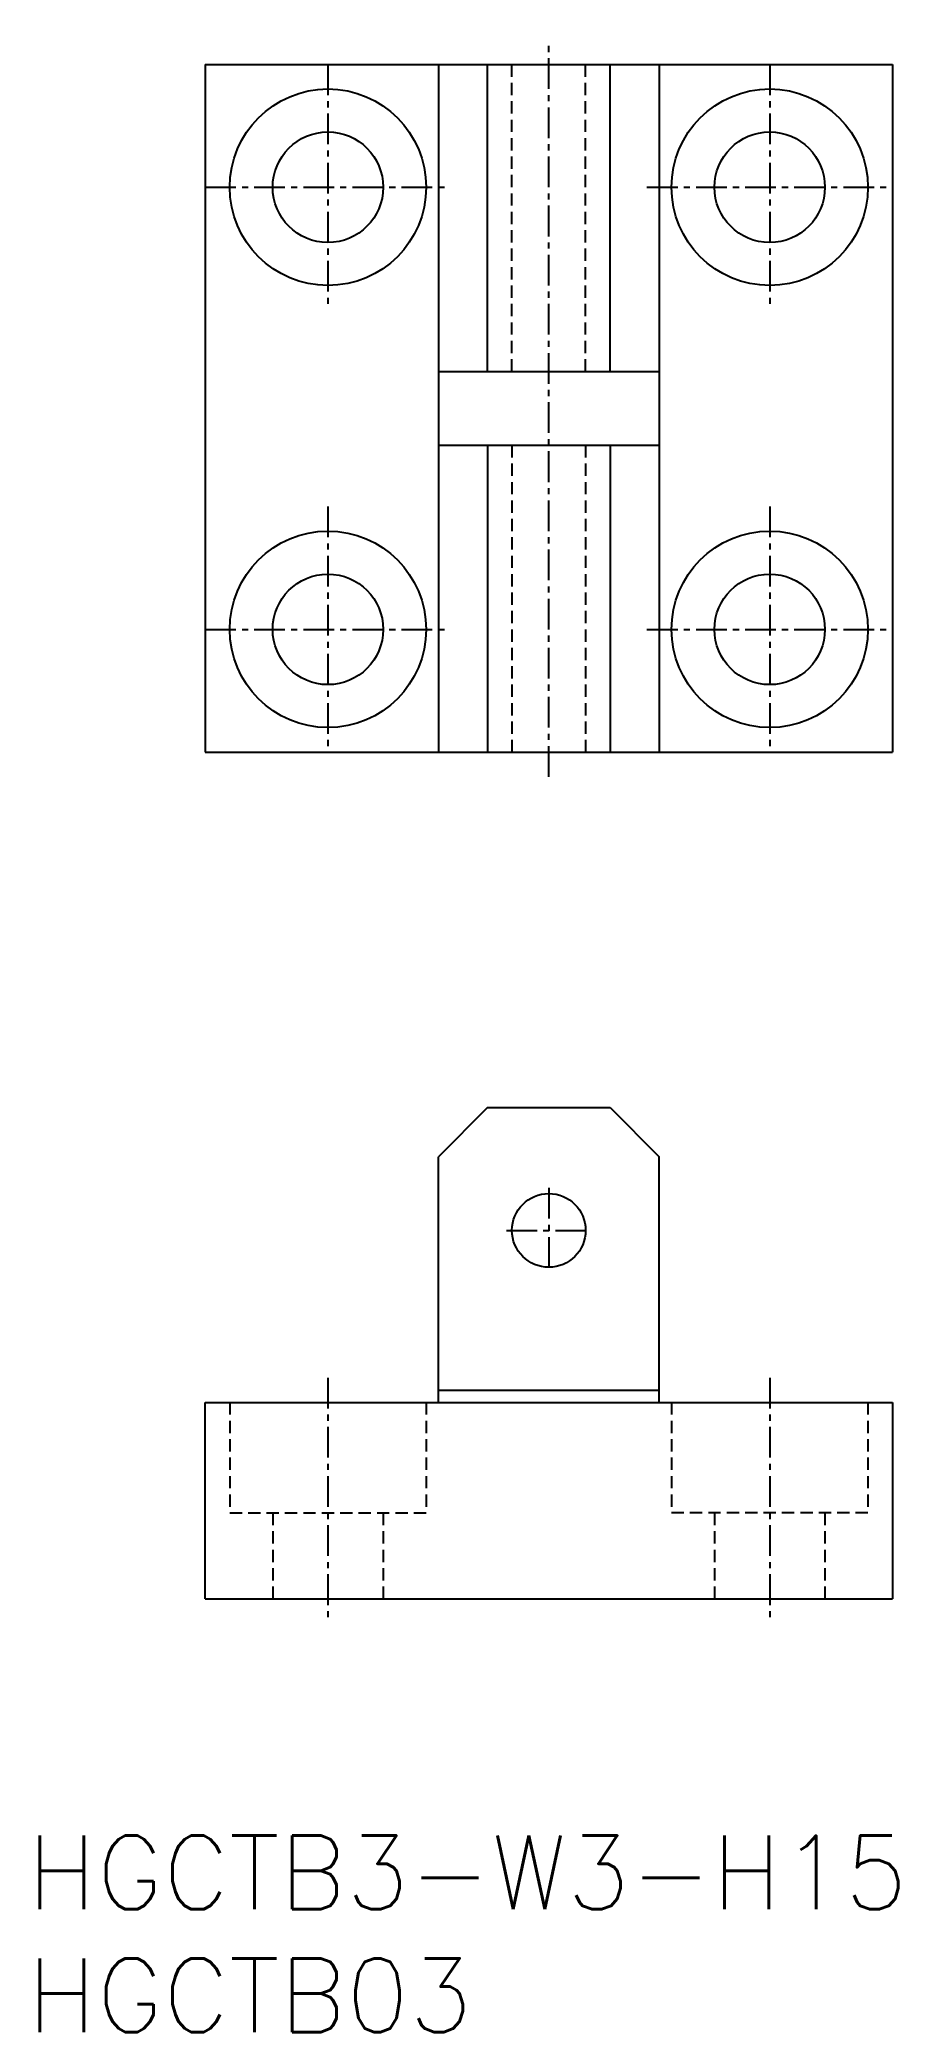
# Model space of a CAD drawing. Extents: x 129.7 to 164.6, y 52.7 to 133.8.
import ezdxf
from ezdxf.enums import TextEntityAlignment as Align

# ---------------------------------------------------------------- set-up
doc = ezdxf.new("R2010")
doc.units = 0
doc.linetypes.add('CENTER', pattern=[2, 1.25, -0.25, 0.25, -0.25])
doc.linetypes.add('DASHED', pattern=[0.75, 0.5, -0.25])
doc.layers.get('0').update_dxf_attribs({"linetype": 'CONTINUOUS'})
doc.layers.add('CENTER', color=1, linetype='CENTER')
doc.styles.get("Standard").update_dxf_attribs({"font": 'txt.shx', "bigfont": 'extfont.shx'})

msp = doc.modelspace()

# ---------------------------------------------------------------- linework, layer by layer
at = {"color": 7, "linetype": 'CONTINUOUS'}
for p, q in [((136.411, 132.786), (136.411, 104.786)), ((136.411, 132.786), (164.411, 132.786)), ((145.911, 132.786), (145.911, 104.786)), ((147.911, 120.286), (147.911, 132.786)), ((152.911, 120.286), (152.911, 132.786)), ((154.911, 132.786), (154.911, 104.786)), ((164.411, 132.786), (164.411, 104.786)), ((145.911, 120.286), (154.911, 120.286)), ((145.911, 117.286), (154.911, 117.286)), ((147.911, 117.286), (147.911, 104.786)), ((152.911, 117.286), (152.911, 104.786)), ((136.411, 104.786), (164.411, 104.786)), ((147.911, 90.319), (145.911, 88.319)), ((147.911, 90.319), (152.911, 90.319)), ((152.911, 90.319), (154.911, 88.319)), ((145.911, 78.319), (145.911, 88.319)), ((154.911, 78.319), (154.911, 88.319)), ((145.911, 78.819), (154.911, 78.819)), ((136.411, 70.319), (136.411, 78.319)), ((136.411, 78.319), (164.411, 78.319)), ((164.411, 78.319), (164.411, 70.319)), ((136.411, 70.319), (164.411, 70.319))]:
    msp.add_line(p, q, dxfattribs=at)
at = {"color": 3, "linetype": 'DASHED'}
for p, q in [((148.911, 120.286), (148.911, 132.786)), ((151.911, 120.286), (151.911, 132.786)), ((148.911, 117.286), (148.911, 104.786)), ((151.911, 117.286), (151.911, 104.786)), ((137.411, 78.319), (137.411, 73.819)), ((145.411, 78.319), (145.411, 73.819)), ((155.411, 78.319), (155.411, 73.819)), ((163.411, 78.319), (163.411, 73.819)), ((137.411, 73.819), (145.411, 73.819)), ((139.161, 73.819), (139.161, 70.319)), ((143.661, 73.819), (143.661, 70.319)), ((163.411, 73.819), (155.411, 73.819)), ((157.161, 73.819), (157.161, 70.319)), ((161.661, 73.819), (161.661, 70.319))]:
    msp.add_line(p, q, dxfattribs=at)
at = {"color": 7, "linetype": 'CONTINUOUS'}
for centre, radius in [((141.411, 127.786), 4), ((159.411, 127.786), 4), ((141.411, 127.786), 2.25), ((159.411, 127.786), 2.25), ((141.411, 109.786), 4), ((159.411, 109.786), 4), ((141.411, 109.786), 2.25), ((159.411, 109.786), 2.25), ((150.411, 85.319), 1.5)]:
    msp.add_circle(centre, radius, dxfattribs=at)
at = {"layer": 'CENTER', "color": 1, "linetype": 'CENTER'}
for p, q in [((150.411, 103.786), (150.411, 133.786)), ((141.411, 132.786), (141.411, 122.786)), ((159.411, 132.786), (159.411, 122.786)), ((136.411, 127.786), (146.411, 127.786)), ((154.411, 127.786), (164.411, 127.786)), ((141.411, 114.786), (141.411, 104.786)), ((159.411, 114.786), (159.411, 104.786)), ((136.411, 109.786), (146.411, 109.786)), ((154.411, 109.786), (164.411, 109.786)), ((150.411, 87.05), (150.411, 83.588)), ((148.681, 85.319), (152.142, 85.319)), ((141.411, 79.319), (141.411, 69.319)), ((159.411, 79.319), (159.411, 69.319))]:
    msp.add_line(p, q, dxfattribs=at)

# ---------------------------------------------------------------- texts
at = {"color": 7, "linetype": 'CONTINUOUS'}
for s, p in [('HGCTB3-W3-H15', (129.159, 59.18)), ('HGCTB03', (129.159, 54.18))]:
    msp.add_text(s, height=3, dxfattribs=at).set_placement(p, align=Align.MIDDLE_LEFT)

doc.saveas('drawing.dxf')
